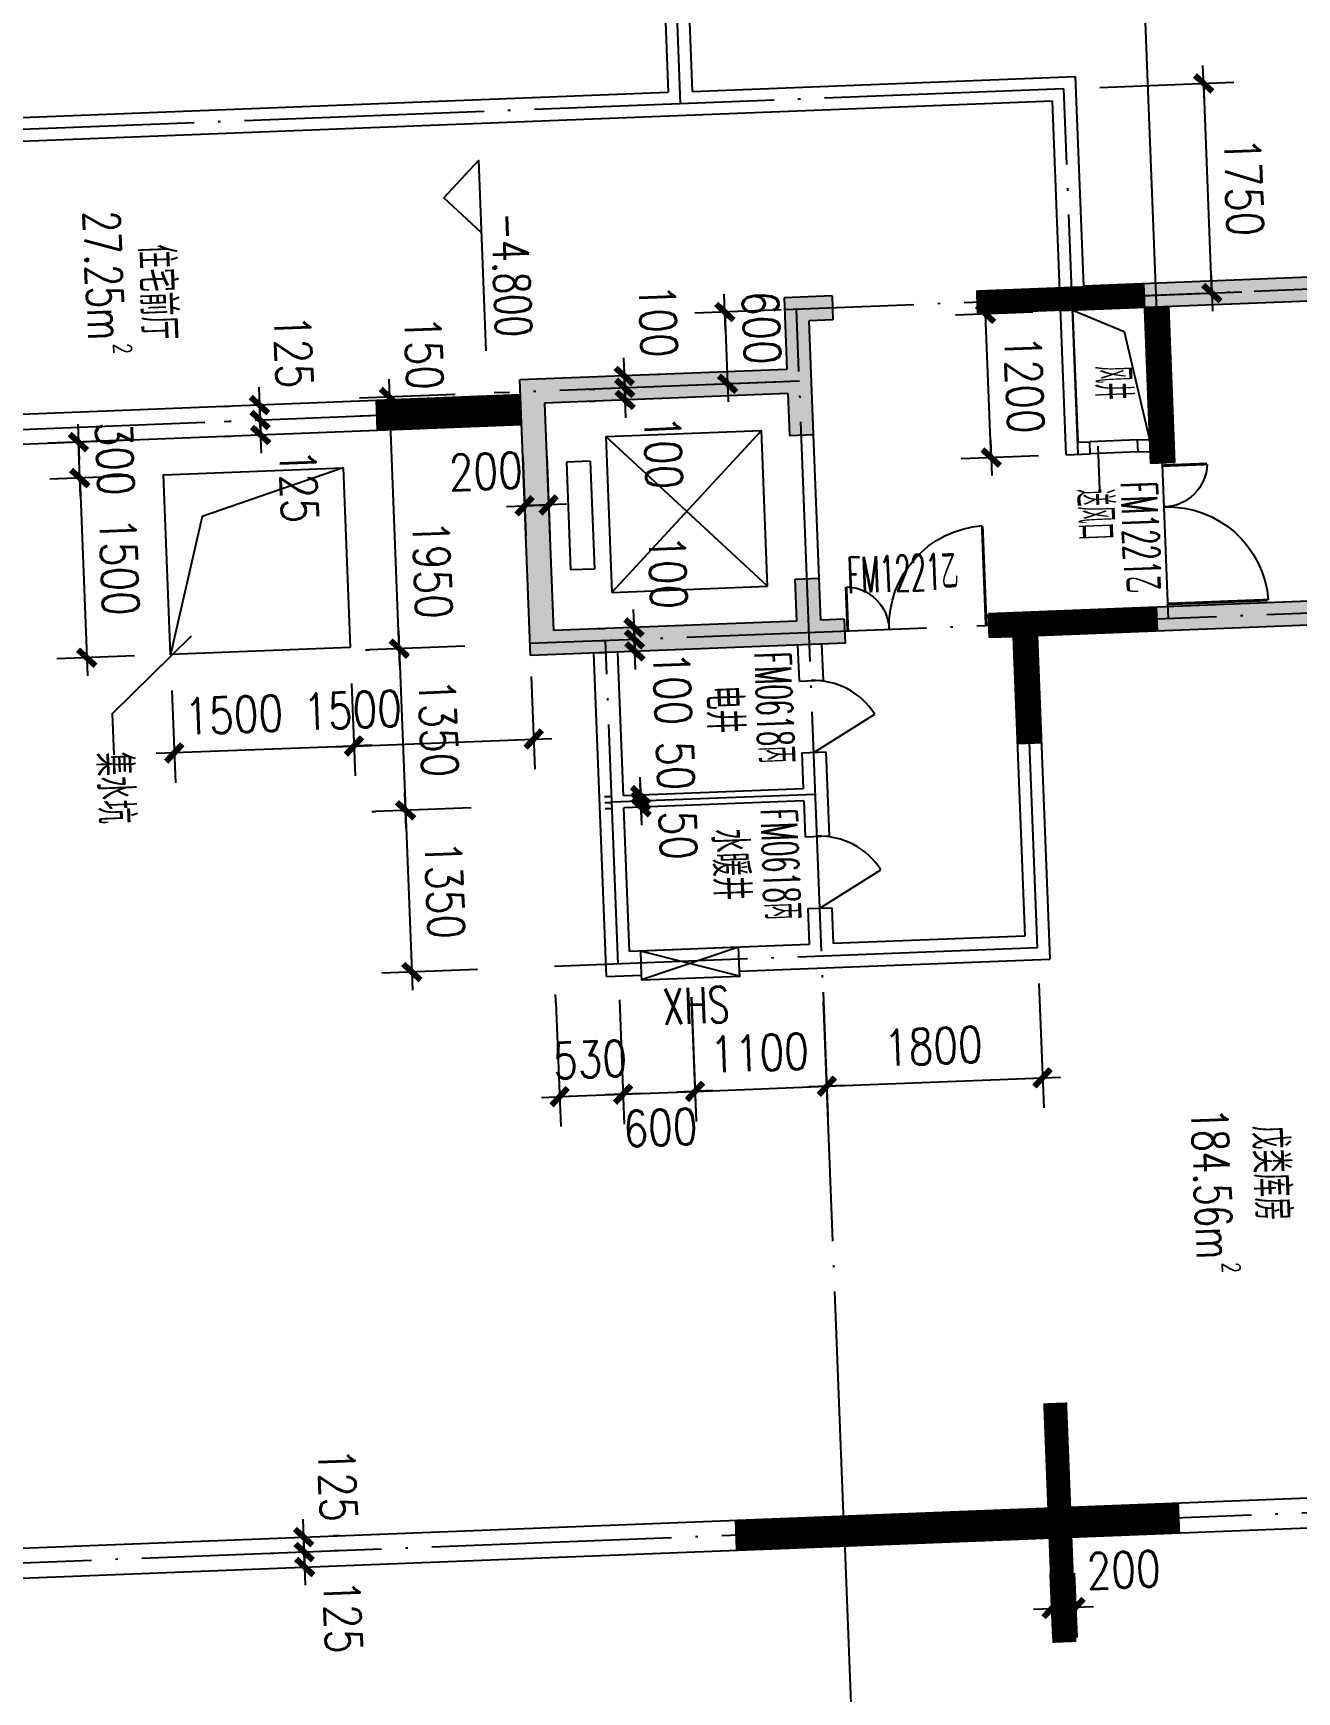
# Model space of a CAD drawing. Extents: x 634182 to 802382, y -1101880 to -864080.
# Drawn here: x 764760 to 775298, y -1045247 to -1031411 of the extents above; entities that cross this region are included whole.
import ezdxf
from ezdxf.enums import TextEntityAlignment as Align

# ---------------------------------------------------------------- set-up
doc = ezdxf.new("R2010")
doc.units = 0
doc.header["$LTSCALE"] = 1000
doc.header["$MEASUREMENT"] = 0
doc.linetypes.add('DOTE', pattern=[2.42, 2, -0.2, 0.02, -0.2])
doc.layers.get('0').update_dxf_attribs({"linetype": 'CONTINUOUS'})
doc.layers.get('DEFPOINTS').update_dxf_attribs({"linetype": 'CONTINUOUS'})
for name, color, linetype in [('210', 4, 'CONTINUOUS'), ('AXIS', 3, 'CONTINUOUS'), ('DOTE', 1, 'DOTE'), ('LVTRY', 23, 'CONTINUOUS'), ('MENCHUANG', 252, 'CONTINUOUS'), ('PUB_DIM', 3, 'CONTINUOUS'), ('PUB_TEXT', 7, 'CONTINUOUS'), ('WALL', 191, 'CONTINUOUS'), ('WINDOW', 2, 'CONTINUOUS')]:
    doc.layers.add(name, color=color, linetype=linetype)
doc.styles.add('_Z', font='romans', dxfattribs={"width": 0.7, "bigfont": 'Z'})
doc.styles.add('DIM_FONT', font='simplex.shx', dxfattribs={"width": 0.8})
doc.styles.add('Z', font='romans', dxfattribs={"width": 0.8, "bigfont": 'z'})
doc.dimstyles.new('DIMN', dxfattribs={"dimtxt": 300, "dimasz": 1, "dimexe": 250, "dimexo": 300, "dimgap": 150, "dimtad": 1, "dimdec": 0, "dimzin": 0, "dimdsep": 46, "dimtxsty": 'DIM_FONT', "dimblk": '_DIMX', "dimblk1": '_DIMX', "dimblk2": '_DIMX', "dimcen": 2.5, "dimclrt": 7, "dimadec": 0, "dimazin": 0, "dimtfac": 1, "dimtdec": 0, "dimtix": 1, "dimtmove": 2, "dimatfit": 3, "dimldrblk": '_DIMX', "dimfxl": 0, "dimtolj": 1, "dimtzin": 0, "dimarcsym": 0})

# ---------------------------------------------------------------- blocks, each defined once
blk = doc.blocks.new('_DIMX')
blk.add_line((-150, 0), (150, 0))
at = {"const_width": 50}
blk.add_lwpolyline([(-70, -70), (70, 70)], dxfattribs=at)
blk = doc.blocks.new('*D104')
at = {"color": 0, "linetype": 'ByBlock'}
for p, q in [((768284, -1034575), (767487, -1034606)), ((767813, -1036544), (767737, -1034597)), ((768360, -1036523), (767563, -1036554))]:
    blk.add_line(p, q, dxfattribs=at)
at = {"layer": 'DEFPOINTS', "color": 0, "linetype": 'ByBlock'}
for p in [(767737, -1034596), (768584, -1034563), (768660, -1036512, 285)]:
    blk.add_point(p, dxfattribs=at)
at = {"color": 0, "linetype": 'ByBlock'}
for p, rotation in [((767737, -1034596), 92.23000000000006), ((767813, -1036545), 272.2300000000001)]:
    blk.add_blockref('_DIMX', p, dxfattribs=dict(at, rotation=rotation))
at = {"color": 7, "linetype": 'ByBlock', "insert": (768088, -1035885), "char_height": 300, "attachment_point": 5, "rotation": 272.23, "style": 'DIM_FONT'}
blk.add_mtext('\\A1;1950', dxfattribs=at)
blk = doc.blocks.new('*D106')
at = {"color": 0, "linetype": 'ByBlock'}
for p, q in [((769119, -1039496), (769160, -1040532)), ((769649, -1039475), (769689, -1040511)), ((769149, -1040282), (769148, -1040282)), ((769150, -1040282), (769679, -1040261)), ((769680, -1040261), (769681, -1040261))]:
    blk.add_line(p, q, dxfattribs=at)
at = {"layer": 'DEFPOINTS', "color": 0, "linetype": 'ByBlock'}
for p in [(769108, -1039196, 285), (769637, -1039176), (769679, -1040261)]:
    blk.add_point(p, dxfattribs=at)
at = {"color": 0, "linetype": 'ByBlock'}
for p, rotation in [((769150, -1040282), 2.229999999999981), ((769679, -1040261), 182.23)]:
    blk.add_blockref('_DIMX', p, dxfattribs=dict(at, rotation=rotation))
at = {"color": 7, "linetype": 'ByBlock', "insert": (769403, -1039972), "char_height": 300, "attachment_point": 5, "rotation": 2.23, "style": 'DIM_FONT'}
blk.add_mtext('\\A1;530', dxfattribs=at)
blk = doc.blocks.new('*D109')
at = {"color": 0, "linetype": 'ByBlock'}
for p, q in [((768278, -1034425), (767481, -1034456)), ((767731, -1034445), (767731, -1034444)), ((767737, -1034596), (767731, -1034446)), ((767737, -1034596), (767731, -1034446)), ((768284, -1034575), (767487, -1034606)), ((767737, -1034597), (767737, -1034598))]:
    blk.add_line(p, q, dxfattribs=at)
at = {"layer": 'DEFPOINTS', "color": 0, "linetype": 'ByBlock'}
for p in [(767731, -1034446), (768578, -1034413, 285), (768584, -1034563, 285)]:
    blk.add_point(p, dxfattribs=at)
at = {"color": 0, "linetype": 'ByBlock'}
for p, rotation in [((767731, -1034446), 272.2300000000001), ((767737, -1034596), 92.23000000000006)]:
    blk.add_blockref('_DIMX', p, dxfattribs=dict(at, rotation=rotation))
at = {"color": 7, "linetype": 'ByBlock', "insert": (768017, -1034078), "char_height": 300, "attachment_point": 5, "rotation": 272.23, "style": 'DIM_FONT'}
blk.add_mtext('\\A1;150', dxfattribs=at)
blk = doc.blocks.new('*D112')
at = {"color": 0, "linetype": 'ByBlock'}
for p, q in [((773096, -1033737), (772452, -1033762)), ((772749, -1034950), (772702, -1033753)), ((773143, -1034936), (772499, -1034961))]:
    blk.add_line(p, q, dxfattribs=at)
at = {"layer": 'DEFPOINTS', "color": 0, "linetype": 'ByBlock'}
for p in [(772702, -1033752), (773396, -1033725, 285), (773443, -1034924, 285)]:
    blk.add_point(p, dxfattribs=at)
at = {"color": 0, "linetype": 'ByBlock'}
for p, rotation in [((772702, -1033752), 92.23000000000006), ((772749, -1034951), 272.2300000000001)]:
    blk.add_blockref('_DIMX', p, dxfattribs=dict(at, rotation=rotation))
at = {"color": 7, "linetype": 'ByBlock', "insert": (773025, -1034340), "char_height": 300, "attachment_point": 5, "rotation": 272.23, "style": 'DIM_FONT'}
blk.add_mtext('\\A1;1200', dxfattribs=at)
blk = doc.blocks.new('*D120')
at = {"color": 0, "linetype": 'ByBlock'}
for p, q in [((773656, -1031864), (774771, -1031820)), ((774589, -1033578), (774521, -1031831)), ((773724, -1033612), (774839, -1033569))]:
    blk.add_line(p, q, dxfattribs=at)
at = {"layer": 'DEFPOINTS', "color": 0, "linetype": 'ByBlock'}
for p in [(773356, -1031875, 285), (774521, -1031830), (773424, -1033624, 285)]:
    blk.add_point(p, dxfattribs=at)
at = {"color": 0, "linetype": 'ByBlock'}
for p, rotation in [((774521, -1031830), 92.23000000000006), ((774589, -1033579), 272.2300000000001)]:
    blk.add_blockref('_DIMX', p, dxfattribs=dict(at, rotation=rotation))
at = {"color": 7, "linetype": 'ByBlock', "insert": (774855, -1032693), "char_height": 300, "attachment_point": 5, "rotation": 272.23, "style": 'DIM_FONT'}
blk.add_mtext('\\A1;1750', dxfattribs=at)
blk = doc.blocks.new('*D121')
at = {"color": 0, "linetype": 'ByBlock'}
for p, q in [((770997, -1033719), (770278, -1033747)), ((770528, -1033738), (770551, -1034335)), ((771020, -1034318), (770301, -1034346))]:
    blk.add_line(p, q, dxfattribs=at)
at = {"layer": 'DEFPOINTS', "color": 0, "linetype": 'ByBlock'}
for p in [(771297, -1033707, 285), (770551, -1034336), (771320, -1034306, 285)]:
    blk.add_point(p, dxfattribs=at)
at = {"color": 0, "linetype": 'ByBlock'}
for p, rotation in [((770528, -1033737), 92.23000000000006), ((770551, -1034336), 272.2300000000001)]:
    blk.add_blockref('_DIMX', p, dxfattribs=dict(at, rotation=rotation))
at = {"color": 7, "linetype": 'ByBlock', "insert": (770833, -1033868), "char_height": 300, "attachment_point": 5, "rotation": 272.23, "style": 'DIM_FONT'}
blk.add_mtext('\\A1;600', dxfattribs=at)
blk = doc.blocks.new('*D132')
at = {"color": 0, "linetype": 'ByBlock'}
for p, q in [((773241, -1044264), (773262, -1044802)), ((773441, -1044256), (773462, -1044794)), ((773252, -1044552), (773251, -1044552)), ((773253, -1044552), (773452, -1044544)), ((773253, -1044552), (773452, -1044544)), ((773453, -1044544), (773454, -1044544))]:
    blk.add_line(p, q, dxfattribs=at)
at = {"layer": 'DEFPOINTS', "color": 0, "linetype": 'ByBlock'}
for p in [(773230, -1043964, 285), (773429, -1043957, 285), (773452, -1044544)]:
    blk.add_point(p, dxfattribs=at)
at = {"color": 0, "linetype": 'ByBlock'}
for p, rotation in [((773253, -1044552), 2.229999999999981), ((773452, -1044544), 182.23)]:
    blk.add_blockref('_DIMX', p, dxfattribs=dict(at, rotation=rotation))
at = {"color": 7, "linetype": 'ByBlock', "insert": (773853, -1044229), "char_height": 300, "attachment_point": 5, "rotation": 2.23, "style": 'DIM_FONT'}
blk.add_mtext('\\A1;200', dxfattribs=at)
blk = doc.blocks.new('*D134')
at = {"color": 0, "linetype": 'ByBlock'}
for p, q in [((769988, -1034258), (769938, -1034260)), ((769689, -1034269), (769689, -1034268)), ((769689, -1034270), (769693, -1034370)), ((769689, -1034270), (769693, -1034370)), ((769693, -1034371), (769693, -1034372)), ((769992, -1034358), (769942, -1034360))]:
    blk.add_line(p, q, dxfattribs=at)
at = {"layer": 'DEFPOINTS', "color": 0, "linetype": 'ByBlock'}
for p in [(769689, -1034270, 285), (769693, -1034370, 285), (769693, -1034370)]:
    blk.add_point(p, dxfattribs=at)
at = {"color": 0, "linetype": 'ByBlock'}
for p, rotation in [((769689, -1034270), 272.2300000000233), ((769693, -1034370), 92.23000000002331)]:
    blk.add_blockref('_DIMX', p, dxfattribs=dict(at, rotation=rotation))
at = {"color": 7, "linetype": 'ByBlock', "insert": (769971, -1033809), "char_height": 300, "attachment_point": 5, "rotation": 272.23, "style": 'DIM_FONT'}
blk.add_mtext('\\A1;100', dxfattribs=at)
blk = doc.blocks.new('*D135')
at = {"color": 0, "linetype": 'ByBlock'}
for p, q in [((769393, -1034381), (769443, -1034380)), ((769693, -1034369), (769692, -1034368)), ((769693, -1034370), (769696, -1034470)), ((769693, -1034370), (769696, -1034470)), ((769397, -1034481), (769447, -1034479)), ((769696, -1034471), (769697, -1034472))]:
    blk.add_line(p, q, dxfattribs=at)
at = {"layer": 'DEFPOINTS', "color": 0, "linetype": 'ByBlock'}
for p in [(769693, -1034370, 285), (769696, -1034470, 285), (769696, -1034470)]:
    blk.add_point(p, dxfattribs=at)
at = {"color": 0, "linetype": 'ByBlock'}
for p, rotation in [((769693, -1034370), 272.2300000000001), ((769696, -1034470), 92.23000000000006)]:
    blk.add_blockref('_DIMX', p, dxfattribs=dict(at, rotation=rotation))
at = {"color": 7, "linetype": 'ByBlock', "insert": (770014, -1034908), "char_height": 300, "attachment_point": 5, "rotation": 272.23, "style": 'DIM_FONT'}
blk.add_mtext('\\A1;100', dxfattribs=at)
blk = doc.blocks.new('*D136')
at = {"color": 0, "linetype": 'ByBlock'}
for p, q in [((769471, -1036380), (769521, -1036378)), ((769770, -1036367), (769770, -1036366)), ((769770, -1036368), (769774, -1036468)), ((769770, -1036368), (769774, -1036468)), ((769774, -1036469), (769774, -1036470)), ((769474, -1036480), (769524, -1036478))]:
    blk.add_line(p, q, dxfattribs=at)
at = {"layer": 'DEFPOINTS', "color": 0, "linetype": 'ByBlock'}
for p in [(769770, -1036368, 285), (769774, -1036468, 285), (769774, -1036468)]:
    blk.add_point(p, dxfattribs=at)
at = {"color": 0, "linetype": 'ByBlock'}
for p, rotation in [((769770, -1036368), 272.229999999967), ((769774, -1036468), 92.22999999996705)]:
    blk.add_blockref('_DIMX', p, dxfattribs=dict(at, rotation=rotation))
at = {"color": 7, "linetype": 'ByBlock', "insert": (770053, -1035907), "char_height": 300, "attachment_point": 5, "rotation": 272.23, "style": 'DIM_FONT'}
blk.add_mtext('\\A1;100', dxfattribs=at)
blk = doc.blocks.new('*D137')
at = {"color": 0, "linetype": 'ByBlock'}
for p, q in [((769774, -1036467), (769774, -1036466)), ((769774, -1036468), (769778, -1036568)), ((769774, -1036468), (769778, -1036568)), ((769474, -1036480), (769524, -1036478)), ((769478, -1036580), (769528, -1036578)), ((769778, -1036569), (769778, -1036570))]:
    blk.add_line(p, q, dxfattribs=at)
at = {"layer": 'DEFPOINTS', "color": 0, "linetype": 'ByBlock'}
for p in [(769774, -1036468, 285), (769778, -1036568, 285), (769778, -1036568)]:
    blk.add_point(p, dxfattribs=at)
at = {"color": 0, "linetype": 'ByBlock'}
for p, rotation in [((769774, -1036468), 272.2300000000001), ((769778, -1036568), 92.23000000000006)]:
    blk.add_blockref('_DIMX', p, dxfattribs=dict(at, rotation=rotation))
at = {"color": 7, "linetype": 'ByBlock', "insert": (770090, -1036876), "char_height": 300, "attachment_point": 5, "rotation": 272.23, "style": 'DIM_FONT'}
blk.add_mtext('\\A1;100', dxfattribs=at)
blk = doc.blocks.new('*D138')
at = {"color": 0, "linetype": 'ByBlock'}
for p, q in [((769525, -1037779), (769575, -1037777)), ((769527, -1037829), (769577, -1037827)), ((769825, -1037766), (769825, -1037765)), ((769825, -1037767), (769827, -1037817)), ((769825, -1037767), (769827, -1037817)), ((769827, -1037818), (769827, -1037819))]:
    blk.add_line(p, q, dxfattribs=at)
at = {"layer": 'DEFPOINTS', "color": 0, "linetype": 'ByBlock'}
for p in [(769825, -1037767, 285), (769827, -1037817, 285), (769827, -1037817)]:
    blk.add_point(p, dxfattribs=at)
at = {"color": 0, "linetype": 'ByBlock'}
for p, rotation in [((769825, -1037767), 272.2300000000337), ((769827, -1037817), 92.23000000003368)]:
    blk.add_blockref('_DIMX', p, dxfattribs=dict(at, rotation=rotation))
at = {"color": 7, "linetype": 'ByBlock', "insert": (770116, -1037522), "char_height": 300, "attachment_point": 5, "rotation": 272.23, "style": 'DIM_FONT'}
blk.add_mtext('\\A1;50', dxfattribs=at)
blk = doc.blocks.new('*D139')
at = {"color": 0, "linetype": 'ByBlock'}
for p, q in [((769527, -1037829), (769577, -1037827)), ((769827, -1037816), (769827, -1037815)), ((769827, -1037817), (769829, -1037867)), ((769827, -1037817), (769829, -1037867)), ((769529, -1037879), (769579, -1037877)), ((769829, -1037868), (769829, -1037869))]:
    blk.add_line(p, q, dxfattribs=at)
at = {"layer": 'DEFPOINTS', "color": 0, "linetype": 'ByBlock'}
for p in [(769827, -1037817, 285), (769829, -1037867, 285), (769829, -1037867)]:
    blk.add_point(p, dxfattribs=at)
at = {"color": 0, "linetype": 'ByBlock'}
for p, rotation in [((769827, -1037817), 272.2300000000001), ((769829, -1037867), 92.23000000000006)]:
    blk.add_blockref('_DIMX', p, dxfattribs=dict(at, rotation=rotation))
at = {"color": 7, "linetype": 'ByBlock', "insert": (770138, -1038102), "char_height": 300, "attachment_point": 5, "rotation": 272.23, "style": 'DIM_FONT'}
blk.add_mtext('\\A1;50', dxfattribs=at)
blk = doc.blocks.new('*D146')
at = {"color": 0, "linetype": 'ByBlock'}
for p, q in [((768842, -1034944), (768868, -1035603)), ((769042, -1034936), (769067, -1035595)), ((768857, -1035353), (768856, -1035353)), ((768858, -1035353), (769058, -1035346)), ((768858, -1035353), (769058, -1035346)), ((769059, -1035346), (769060, -1035346))]:
    blk.add_line(p, q, dxfattribs=at)
at = {"layer": 'DEFPOINTS', "color": 0, "linetype": 'ByBlock'}
for p in [(768830, -1034644, 285), (769030, -1034636, 285), (769058, -1035346)]:
    blk.add_point(p, dxfattribs=at)
at = {"color": 0, "linetype": 'ByBlock'}
for p, rotation in [((768858, -1035353), 2.229999999999981), ((769058, -1035346), 182.23)]:
    blk.add_blockref('_DIMX', p, dxfattribs=dict(at, rotation=rotation))
at = {"color": 7, "linetype": 'ByBlock', "insert": (768534, -1035066), "char_height": 300, "attachment_point": 5, "rotation": 2.23, "style": 'DIM_FONT'}
blk.add_mtext('\\A1;200', dxfattribs=at)
blk = doc.blocks.new('*D154')
at = {"color": 0, "linetype": 'ByBlock'}
for p, q in [((765534, -1034807), (764887, -1034832)), ((765137, -1034821), (765137, -1034820)), ((765149, -1035122), (765137, -1034822)), ((765546, -1035106), (764899, -1035132)), ((765149, -1035123), (765149, -1035124))]:
    blk.add_line(p, q, dxfattribs=at)
at = {"layer": 'DEFPOINTS', "color": 0, "linetype": 'ByBlock'}
for p in [(765834, -1034795, 285), (765137, -1034822), (765846, -1035095, 285)]:
    blk.add_point(p, dxfattribs=at)
at = {"color": 0, "linetype": 'ByBlock'}
for p, rotation in [((765137, -1034822), 272.2300000000001), ((765149, -1035122), 92.23000000000006)]:
    blk.add_blockref('_DIMX', p, dxfattribs=dict(at, rotation=rotation))
at = {"color": 7, "linetype": 'ByBlock', "insert": (765442, -1034960), "char_height": 300, "attachment_point": 5, "rotation": 272.23, "style": 'DIM_FONT'}
blk.add_mtext('\\A1;300', dxfattribs=at)
blk = doc.blocks.new('*D156')
at = {"color": 0, "linetype": 'ByBlock'}
for p, q in [((767414, -1036835), (767445, -1037607)), ((768913, -1036777), (768943, -1037549)), ((767436, -1037357), (768933, -1037299))]:
    blk.add_line(p, q, dxfattribs=at)
at = {"layer": 'DEFPOINTS', "color": 0, "linetype": 'ByBlock'}
for p in [(767403, -1036535, 285), (768902, -1036477, 285), (768934, -1037299)]:
    blk.add_point(p, dxfattribs=at)
at = {"color": 0, "linetype": 'ByBlock'}
for p, rotation in [((767435, -1037357), 182.23), ((768934, -1037299), 2.230000000000001)]:
    blk.add_blockref('_DIMX', p, dxfattribs=dict(at, rotation=rotation))
at = {"color": 7, "linetype": 'ByBlock', "insert": (767423, -1037057), "char_height": 300, "attachment_point": 5, "rotation": 2.23, "style": 'DIM_FONT'}
blk.add_mtext('\\A1;1500', dxfattribs=at)
blk = doc.blocks.new('*D157')
at = {"color": 0, "linetype": 'ByBlock'}
for p, q in [((767414, -1036835), (767445, -1037607)), ((765916, -1036893), (765946, -1037665)), ((767434, -1037357), (765937, -1037415))]:
    blk.add_line(p, q, dxfattribs=at)
at = {"layer": 'DEFPOINTS', "color": 0, "linetype": 'ByBlock'}
for p in [(765904, -1036594, 285), (767403, -1036535, 285), (765936, -1037415)]:
    blk.add_point(p, dxfattribs=at)
at = {"color": 0, "linetype": 'ByBlock'}
for p, rotation in [((767435, -1037357), 2.229999999999981), ((765936, -1037415), 182.23)]:
    blk.add_blockref('_DIMX', p, dxfattribs=dict(at, rotation=rotation))
at = {"color": 7, "linetype": 'ByBlock', "insert": (766433, -1037096), "char_height": 300, "attachment_point": 5, "rotation": 2.23, "style": 'DIM_FONT'}
blk.add_mtext('\\A1;1500', dxfattribs=at)
blk = doc.blocks.new('*D162')
at = {"color": 0, "linetype": 'ByBlock'}
for p, q in [((769649, -1039475), (769689, -1040511)), ((770248, -1039452), (770289, -1040488)), ((769680, -1040261), (770278, -1040238))]:
    blk.add_line(p, q, dxfattribs=at)
at = {"layer": 'DEFPOINTS', "color": 0, "linetype": 'ByBlock'}
for p in [(769637, -1039176), (770237, -1039152), (770279, -1040238)]:
    blk.add_point(p, dxfattribs=at)
at = {"color": 0, "linetype": 'ByBlock'}
for p, rotation in [((769679, -1040261), 182.23), ((770279, -1040238), 2.230000000000001)]:
    blk.add_blockref('_DIMX', p, dxfattribs=dict(at, rotation=rotation))
at = {"color": 7, "linetype": 'ByBlock', "insert": (769991, -1040540), "char_height": 300, "attachment_point": 5, "rotation": 2.23, "style": 'DIM_FONT'}
blk.add_mtext('\\A1;600', dxfattribs=at)
blk = doc.blocks.new('*D173')
at = {"color": 0, "linetype": 'ByBlock'}
for p, q in [((767315, -1043945), (767265, -1043947)), ((767015, -1043955), (767015, -1043954)), ((767015, -1043956), (767020, -1044081)), ((767015, -1043956), (767020, -1044081)), ((767020, -1044082), (767020, -1044083)), ((767320, -1044069), (767270, -1044071))]:
    blk.add_line(p, q, dxfattribs=at)
at = {"layer": 'DEFPOINTS', "color": 0, "linetype": 'ByBlock'}
for p in [(767015, -1043956), (767020, -1044081), (767020, -1044081)]:
    blk.add_point(p, dxfattribs=at)
at = {"color": 0, "linetype": 'ByBlock'}
for p, rotation in [((767015, -1043956), 272.2300000000645), ((767020, -1044081), 92.23000000006455)]:
    blk.add_blockref('_DIMX', p, dxfattribs=dict(at, rotation=rotation))
at = {"color": 7, "linetype": 'ByBlock', "insert": (767298, -1043520), "char_height": 300, "attachment_point": 5, "rotation": 272.23, "style": 'DIM_FONT'}
blk.add_mtext('\\A1;125', dxfattribs=at)
blk = doc.blocks.new('*D174')
at = {"color": 0, "linetype": 'ByBlock'}
for p, q in [((767020, -1044080), (767020, -1044079)), ((767020, -1044081), (767025, -1044206)), ((767020, -1044081), (767025, -1044206)), ((766720, -1044093), (766770, -1044091)), ((766725, -1044218), (766775, -1044216)), ((767025, -1044207), (767025, -1044208))]:
    blk.add_line(p, q, dxfattribs=at)
at = {"layer": 'DEFPOINTS', "color": 0, "linetype": 'ByBlock'}
for p in [(767020, -1044081), (767025, -1044206), (767025, -1044206)]:
    blk.add_point(p, dxfattribs=at)
at = {"color": 0, "linetype": 'ByBlock'}
for p, rotation in [((767020, -1044081), 272.2300000000001), ((767025, -1044206), 92.23000000000006)]:
    blk.add_blockref('_DIMX', p, dxfattribs=dict(at, rotation=rotation))
at = {"color": 7, "linetype": 'ByBlock', "insert": (767341, -1044619), "char_height": 300, "attachment_point": 5, "rotation": 272.23, "style": 'DIM_FONT'}
blk.add_mtext('\\A1;125', dxfattribs=at)
blk = doc.blocks.new('A$C5BD464F7')
at = {"layer": 'AXIS'}
for p, q in [((0, 1500, 285), (359, 309, 285)), ((359, 309, 285), (1500, 0, 285))]:
    blk.add_line(p, q, dxfattribs=at)
at = {"layer": 'AXIS', "elevation": 285}
blk.add_lwpolyline([(1500, 1500), (1500, 0), (0, 0), (0, 1500)], close=True, dxfattribs=at)
blk = doc.blocks.new('*D175')
at = {"color": 0, "linetype": 'ByBlock'}
for p, q in [((766347, -1034525), (766397, -1034523)), ((766647, -1034512), (766647, -1034511)), ((766647, -1034513), (766652, -1034638)), ((766647, -1034513), (766652, -1034638)), ((766352, -1034650), (766402, -1034648)), ((766652, -1034639), (766652, -1034640))]:
    blk.add_line(p, q, dxfattribs=at)
at = {"layer": 'DEFPOINTS', "color": 0, "linetype": 'ByBlock'}
for p in [(766647, -1034513), (766652, -1034638), (766652, -1034638)]:
    blk.add_point(p, dxfattribs=at)
at = {"color": 0, "linetype": 'ByBlock'}
for p, rotation in [((766647, -1034513), 272.2299999999129), ((766652, -1034638), 92.22999999991289)]:
    blk.add_blockref('_DIMX', p, dxfattribs=dict(at, rotation=rotation))
at = {"color": 7, "linetype": 'ByBlock', "insert": (766930, -1034065), "char_height": 300, "attachment_point": 5, "rotation": 272.23, "style": 'DIM_FONT'}
blk.add_mtext('\\A1;125', dxfattribs=at)
blk = doc.blocks.new('*D176')
at = {"color": 0, "linetype": 'ByBlock'}
for p, q in [((766352, -1034650), (766402, -1034648)), ((766652, -1034637), (766652, -1034636)), ((766652, -1034638), (766657, -1034763)), ((766652, -1034638), (766657, -1034763)), ((766357, -1034775), (766407, -1034773)), ((766657, -1034764), (766657, -1034765))]:
    blk.add_line(p, q, dxfattribs=at)
at = {"layer": 'DEFPOINTS', "color": 0, "linetype": 'ByBlock'}
for p in [(766652, -1034638), (766657, -1034763), (766657, -1034763)]:
    blk.add_point(p, dxfattribs=at)
at = {"color": 0, "linetype": 'ByBlock'}
for p, rotation in [((766652, -1034638), 272.2300000000001), ((766657, -1034763), 92.23000000000006)]:
    blk.add_blockref('_DIMX', p, dxfattribs=dict(at, rotation=rotation))
at = {"color": 7, "linetype": 'ByBlock', "insert": (766974, -1035189), "char_height": 300, "attachment_point": 5, "rotation": 272.23, "style": 'DIM_FONT'}
blk.add_mtext('\\A1;125', dxfattribs=at)
blk = doc.blocks.new('M_A17ORW')
at = {"const_width": 0.02}
for points in [[(-0.481, -0.001), (-0.481, -0.308)], [(0.481, 0.001), (0.481, -0.691)]]:
    blk.add_lwpolyline(points, dxfattribs=at)
for centre, radius, start, end in [((-0.501, -0.003), 0.307, 274.2492, 0.2101), ((0.505, 0.002), 0.699, 180.2762, 268.0603)]:
    blk.add_arc(centre, radius, start, end)
blk = doc.blocks.new('M_A1SFU')
blk.add_line((-0.5, 0), (0, -0.866))
blk.add_arc((-0.5, 0), 1, 300, 0)

msp = doc.modelspace()

# ---------------------------------------------------------------- hatches: boundary and pattern name
at = {"layer": '210'}
for points in [[(775268.787, -1033452.126), (774019.734, -1033500.765), (774027.516, -1033700.614), (775506.395, -1033643.025), (779123.653, -1033502.168), (779148.946, -1034151.675), (779348.794, -1034143.893), (779290.428, -1032645.029), (779090.579, -1032652.811), (779115.871, -1033302.319), (776517.84, -1033403.488)], [(771334.696, -1036507.52), (771534.544, -1036499.738), (771526.762, -1036299.889), (771326.914, -1036307.671), (771313.295, -1035957.936), (771113.446, -1035965.719), (771127.065, -1036315.454), (769098.603, -1036394.443), (769024.672, -1034495.882), (771053.134, -1034416.892), (771066.753, -1034766.627), (771266.602, -1034758.845), (771229.636, -1033809.565), (771429.485, -1033801.782), (771421.703, -1033601.934), (771022.005, -1033617.498), (771045.352, -1034217.044), (768817.041, -1034303.815), (768822.878, -1034453.702), (768906.536, -1036602.074)], [(776330.909, -1036312.965), (779228.713, -1036200.123), (779254.005, -1036849.631), (779453.854, -1036841.848), (779395.487, -1035342.984), (779195.639, -1035350.767), (779220.931, -1036000.274), (774124.793, -1036198.72), (774132.575, -1036398.569)]]:
    msp.add_hatch(color=256, dxfattribs=at).paths.add_polyline_path(points)
h = msp.add_hatch(dxfattribs=at)
h.set_pattern_fill('_U', color=256, angle=-87.77, style=0, pattern_type=0)
h.set_pattern_definition([(272.23, (854560.2083, -1050880.0152), (0.99924268, 0.038911017), [])])
h.paths.add_polyline_path([(768831.633, -1034678.531), (768821.905, -1034428.721), (767622.814, -1034475.414), (767632.541, -1034725.225)])

# ---------------------------------------------------------------- linework, layer by layer
for points, const_width in [([(774023.625, -1033600.69), (772624.685, -1033655.165)], 200), ([(774127.44, -1033696.723), (774178.024, -1034995.738)], 200), ([(774128.684, -1036298.645), (772729.745, -1036353.12)], 200), ([(773029.517, -1036341.447), (773068.428, -1037340.69)], 200), ([(773360.261, -1044835.01), (773282.439, -1042836.524)], 200), ([(770623.395, -1043940.827), (774320.593, -1043796.856)], 250)]:
    msp.add_lwpolyline(points, dxfattribs=dict(at, const_width=const_width))
at = {"layer": 'AXIS'}
for p, q in [((774057.235, -1031893.856), (774023.305, -1031022.509)), ((773970.394, -1034803.672), (773570.696, -1034819.236)), ((773974.285, -1034903.596), (773574.588, -1034919.161)), ((773638.271, -1034855.483, -284.642), (773652.248, -1035214.41, -284.642)), ((770642.57, -1039036.318), (769823.191, -1039068.226)), ((770651.909, -1039276.137), (769823.191, -1039068.226)), ((770642.57, -1039036.318), (769832.53, -1039308.044))]:
    msp.add_line(p, q, dxfattribs=at)
at = {"layer": 'AXIS', "elevation": -284.642}
msp.add_lwpolyline([(766076.701, -1036441.549), (765419.028, -1037088.337), (765432.311, -1037429.468)], dxfattribs=at)
at = {"layer": 'AXIS'}
msp.add_lwpolyline([(769830.973, -1039268.074), (769832.53, -1039308.044), (770651.909, -1039276.137), (770650.352, -1039236.167)], dxfattribs=at)
at = {"layer": 'DOTE'}
for p, q in [((770158.408, -1031999.877), (769987.2, -1027603.209)), ((773355.985, -1031875.361), (759601.688, -1032410.961)), ((773474.663, -1034923.052), (773355.985, -1031875.361)), ((774228.609, -1036294.754), (774057.235, -1031893.856)), ((793867.898, -1032827.943), (771025.897, -1033717.423)), ((771522.713, -1043905.807), (771125.821, -1033713.531)), ((771149.167, -1034313.077), (768604.713, -1034412.159)), ((768610.549, -1034562.046), (756666.212, -1035038.847)), ((793972.958, -1035525.899), (768902.645, -1036502.149)), ((773134.577, -1039039.402), (773025.626, -1036241.523)), ((769637.228, -1039175.591), (769532.168, -1036477.635)), ((771283.41, -1037760.464), (769584.698, -1037826.613)), ((773134.577, -1039039.402), (769107.629, -1039196.214)), ((769120.589, -1039529.018), (769116.698, -1039429.093)), ((794264.791, -1043020.219), (760066.674, -1044351.911)), ((771522.713, -1043905.807), (771919.606, -1054098.082)), ((773321.35, -1043835.767), (773326.214, -1043960.672))]:
    msp.add_line(p, q, dxfattribs=at)
at = {"layer": 'LVTRY'}
msp.add_line((771313.295, -1035957.936), (771266.602, -1034758.845), dxfattribs=at)
msp.add_lwpolyline([(773435.593, -1033723.664), (773858.584, -1033898.417), (774070.318, -1034799.781)], dxfattribs=at)
at = {"layer": 'PUB_DIM', "elevation": -284.642}
msp.add_lwpolyline([(768496.512, -1033072.417), (768185.066, -1032784.318), (768473.165, -1032472.872), (768535.034, -1034061.667)], dxfattribs=at)
at = {"layer": 'WALL'}
for p, q in [((769891.167, -1027707.024), (770054.593, -1031903.844)), ((770091.015, -1027699.242), (770254.441, -1031896.061)), ((763359.667, -1032164.547), (770054.593, -1031903.844)), ((770254.441, -1031896.061), (773452.018, -1031771.546)), ((773520.112, -1033520.221), (773452.018, -1031771.546)), ((773259.952, -1031979.177), (763367.449, -1032364.396)), ((773374.739, -1034926.943), (773259.952, -1031979.177)), ((779015.947, -1033306.21), (773520.112, -1033520.221)), ((779123.653, -1033502.168), (773328.046, -1033727.851)), ((774019.734, -1033500.765), (774078.1, -1034999.629)), ((771421.703, -1033601.934), (771022.005, -1033617.498)), ((771022.005, -1033617.498), (771045.352, -1034217.044)), ((771421.703, -1033601.934), (771429.485, -1033801.782)), ((774227.364, -1033692.832), (774277.949, -1034991.847)), ((771429.485, -1033801.782), (771229.636, -1033809.565)), ((771266.602, -1034758.845), (771229.636, -1033809.565)), ((773427.97, -1033723.96), (773470.772, -1034823.127)), ((771045.352, -1034217.044), (768817.041, -1034303.815)), ((768906.536, -1036602.074), (768817.041, -1034303.815)), ((768821.905, -1034428.721), (763455.972, -1034637.673)), ((767632.541, -1034725.225), (767622.814, -1034475.414)), ((771053.134, -1034416.892), (769024.672, -1034495.882)), ((769024.672, -1034495.882), (769098.603, -1036394.443)), ((771053.134, -1034416.892), (771066.753, -1034766.627)), ((768831.633, -1034678.531), (763465.699, -1034887.484)), ((771066.753, -1034766.627), (771266.602, -1034758.845)), ((773970.394, -1034803.672), (774070.318, -1034799.781)), ((773974.285, -1034903.596), (773970.394, -1034803.672)), ((773374.739, -1034926.943), (773574.588, -1034919.161)), ((773470.772, -1034823.127), (773570.696, -1034819.236)), ((773574.588, -1034919.161), (773570.696, -1034819.236)), ((773974.285, -1034903.596), (774074.209, -1034899.705)), ((774277.949, -1034991.847), (774078.1, -1034999.629)), ((771113.446, -1035965.719), (771313.295, -1035957.936)), ((771127.065, -1036315.454), (771113.446, -1035965.719)), ((771326.914, -1036307.671), (771313.295, -1035957.936)), ((779121.007, -1036004.165), (772725.853, -1036253.196)), ((771127.065, -1036315.454), (769098.603, -1036394.443)), ((771526.762, -1036299.889), (771326.914, -1036307.671)), ((771534.544, -1036499.738), (771526.762, -1036299.889)), ((772733.636, -1036453.044), (772725.853, -1036253.196)), ((779228.713, -1036200.123), (773133.333, -1036437.48)), ((774124.793, -1036198.72), (774132.575, -1036398.569)), ((772933.484, -1036445.262), (772733.636, -1036453.044)), ((772933.484, -1036445.262), (773030.762, -1038943.369)), ((773133.333, -1036437.48), (773238.393, -1039135.435)), ((771534.544, -1036499.738), (768906.536, -1036602.074)), ((769541.195, -1039279.406), (769436.135, -1036581.451)), ((769682.677, -1037772.76), (769635.983, -1036573.669)), ((771134.847, -1036515.302), (771146.521, -1036815.075)), ((771334.696, -1036507.52), (771346.369, -1036807.293)), ((771146.521, -1036815.075), (771346.369, -1036807.293)), ((771169.867, -1037414.62), (771369.716, -1037406.838)), ((771169.867, -1037414.62), (771181.541, -1037714.393)), ((771369.716, -1037406.838), (771396.954, -1038106.308)), ((771181.541, -1037714.393), (769682.677, -1037772.76)), ((771185.432, -1037814.318), (769686.568, -1037872.684)), ((771185.432, -1037814.318), (771197.105, -1038114.09)), ((769733.261, -1039071.775), (769686.568, -1037872.684)), ((771197.105, -1038114.09), (771396.954, -1038106.308)), ((771220.452, -1038713.636), (771420.3, -1038705.854)), ((771220.452, -1038713.636), (771232.125, -1039013.409)), ((771420.3, -1038705.854), (771431.973, -1039005.627)), ((773030.762, -1038943.369), (771431.973, -1039005.627)), ((771232.125, -1039013.409), (769733.261, -1039071.775)), ((770650.354, -1039236.215), (773238.393, -1039135.435)), ((769541.195, -1039279.406), (769830.975, -1039268.122)), ((763823.681, -1044080.516), (779511.791, -1043469.613)), ((763833.408, -1044330.327), (779521.519, -1043719.424)), ((772425.923, -1043970.711), (772418.141, -1043770.863)), ((770628.259, -1044065.732), (770618.531, -1043815.921))]:
    msp.add_line(p, q, dxfattribs=at)
for points in [[(769823.191, -1039068.226), (769830.973, -1039268.074)], [(770650.352, -1039236.167), (770642.57, -1039036.318)]]:
    msp.add_lwpolyline(points, dxfattribs=at)
at = {"layer": 'WINDOW'}
for p, q in [((769534.38, -1034776.261), (770833.51, -1034725.672)), ((770884.095, -1036024.688), (769534.38, -1034776.261)), ((769534.38, -1034776.261), (769584.964, -1036075.276)), ((769584.964, -1036075.276), (770833.51, -1034725.672)), ((770884.095, -1036024.688), (770833.51, -1034725.672)), ((769405.906, -1034981.415), (769206.058, -1034989.197)), ((769206.058, -1034989.197), (769241.078, -1035888.516)), ((769405.906, -1034981.415), (769440.926, -1035880.734)), ((769440.926, -1035880.734), (769241.078, -1035888.516)), ((769584.964, -1036075.276), (770884.095, -1036024.688))]:
    msp.add_line(p, q, dxfattribs=at)

# ---------------------------------------------------------------- block references
at = {"layer": 'AXIS', "rotation": 272.2300000000001}
msp.add_blockref('A$C5BD464F7', (765845.567, -1035094.768, -284.642), dxfattribs=at)
at = {"layer": 'WINDOW'}
for name, p, xscale, yscale, zscale, rotation in [('M_A17ORW', (774201.371, -1035595.284), 1200, -1200, 1200, 272.2300000000001), ('M_A17ORW', (772130.199, -1036376.467), 1200, -1200, 1200, 2.230000000000002), ('M_A1SFU', (771258.118, -1037110.957), -600, -600, 600, 272.2300000000001), ('M_A1SFU', (771308.703, -1038409.972), -600, -600, 600, 272.2300000000001)]:
    msp.add_blockref(name, p, dxfattribs=dict(at, xscale=xscale, yscale=yscale, zscale=zscale, rotation=rotation))

# ---------------------------------------------------------------- texts
at = {"color": 2, "style": '_Z', "width": 0.7}
for s, p in [('电井', (770366.306, -1036858.877)), ('集水坑', (765281.949, -1037412.742)), ('水暖井', (770412.749, -1038051.54))]:
    msp.add_text(s, height=300, rotation=272.23, dxfattribs=at).set_placement(p)
at = {"layer": 'MENCHUANG', "style": 'Z', "width": 0.7}
msp.add_text('XHS', height=300, rotation=2.23, dxfattribs=at).set_placement((770013.787, -1039682.664, 569.283))
at = {"layer": 'PUB_DIM', "style": 'DIM_FONT', "width": 0.7}
msp.add_text('-4.800', height=300, rotation=272.23, dxfattribs=at).set_placement((768749.274, -1033423.978, -284.642), align=Align.MIDDLE)
at = {"layer": 'PUB_DIM', "style": 'Z', "width": 0.5}
for s, rotation, p in [('风井', 272.23, (773608.677, -1034189.419, -284.642)), ('送风口', 272.23, (773458.814, -1035217.183, -284.642)), ('FM1221乙', 272.23, (773829.048, -1035158.547, -284.642)), ('FM1221乙', 2.23, (771553.908, -1036082.928, -284.642)), ('FM0618丙', 272.23, (770775.133, -1036579.694, -284.642)), ('FM0618丙', 272.23, (770825.977, -1037885.394, -284.642))]:
    msp.add_text(s, height=300, rotation=rotation, dxfattribs=at).set_placement(p)
at = {"layer": 'PUB_TEXT', "style": 'Z', "width": 0.7}
for s, height, p in [('27.25m', 300, (765370.754, -1033971.81)), ('住宅前厅', 300, (765813.187, -1033969.123)), ('2', 150, (765507.147, -1034087.229)), ('184.56m', 300, (774615.703, -1041637.811)), ('2', 150, (774752.096, -1041753.23))]:
    msp.add_text(s, height=height, rotation=272.23, dxfattribs=at).set_placement(p, align=Align.MIDDLE_RIGHT)
msp.add_text('戊类库房', height=300, rotation=272.23, dxfattribs=at).set_placement((774919.358, -1040525.853))

# ---------------------------------------------------------------- dimensions: what is measured, and where the dimension line sits
at = {"layer": 'AXIS'}
for base, p1, p2, picture, middle in [((774520.701, -1031830.007, -284.642), (773424.079, -1033624.036), (773355.985, -1031875.361), '*D120', (774854.521, -1032692.671, -284.642)), ((772701.999, -1033752.23, -284.642), (773442.584, -1034924.301), (773395.891, -1033725.21), '*D112', (773025.118, -1034340.102, -284.642)), ((765136.89, -1034822.407, -284.642), (765845.567, -1035094.768), (765833.904, -1034795.265), '*D154', (765442.495, -1034960.485, -284.642))]:
    dim = msp.add_linear_dim(base=base, p1=p1, p2=p2, angle=272.23, dimstyle='DIMN', dxfattribs=at)
    dim.commit()
    dim.dimension.update_dxf_attribs({"geometry": picture, "text_midpoint": middle})
for base, p1, p2, angle, picture, middle in [((770550.872, -1034336.375, -284.642), (771296.915, -1033706.869), (771320.262, -1034306.415), 272.23, '*D121', (770832.876, -1033868.405, -284.642)), ((769057.761, -1035345.63, -284.642), (768830.278, -1034643.759), (769030.127, -1034635.977), 2.23, '*D146', (768534.133, -1035065.793, -284.642)), ((765935.937, -1037415.476, -284.642), (767402.798, -1036535.266), (765903.934, -1036593.632), 2.23, '*D157', (766433.359, -1037095.879, -284.642)), ((768933.665, -1037298.743, -284.642), (767402.798, -1036535.266), (768901.662, -1036476.899), 2.23, '*D156', (767423.128, -1037057.337, -284.642)), ((773452.333, -1044544.451, -284.642), (773229.686, -1043964.431), (773429.444, -1043956.652), 2.23, '*D132', (773853.436, -1044228.605, -284.642))]:
    dim = msp.add_linear_dim(base=base, p1=p1, p2=p2, angle=angle, dimstyle='DIMN', dxfattribs=at)
    dim.commit()
    dim.dimension.update_dxf_attribs({"geometry": picture, "text_midpoint": middle, "dimtype": 128})
msp.add_linear_dim(base=(765206.92, -1036620.774, -284.642), p1=(765845.567, -1035094.768), p2=(765903.934, -1036593.632), angle=272.23, dimstyle='DIMN', dxfattribs=at).render()
at = {"layer": 'PUB_DIM'}
for base, p1, p2, angle, picture, middle, dimtype in [((769692.554, -1034369.798, -284.642), (769688.663, -1034269.874), (769692.554, -1034369.798), 272.23, '*D134', (769970.926, -1033808.542, -284.642), 129), ((766652.106, -1034638.309), (766647.242, -1034513.403), (766652.106, -1034638.309), 272.23, '*D175', (766929.991, -1034064.561), 129), ((767731.278, -1034446.171, -284.642), (768583.863, -1034563.085), (768578.026, -1034413.199), 272.23, '*D109', (768017.172, -1034078.075, -284.642), 128), ((769696.446, -1034469.723, -284.642), (769692.554, -1034369.798), (769696.446, -1034469.723), 272.23, '*D135', (770013.728, -1034907.708, -284.642), 128), ((766656.97, -1034763.214), (766652.106, -1034638.309), (766656.97, -1034763.214), 272.23, '*D176', (766973.766, -1035188.709), 128), ((767737.115, -1034596.058, -284.642), (768659.739, -1036511.608), (768583.863, -1034563.085, -284.642), 272.23, '*D104', (768087.55, -1035885.394, -284.642), 128), ((769774.268, -1036468.208, -284.642), (769770.376, -1036368.284), (769774.268, -1036468.208), 272.23, '*D136', (770052.639, -1035906.951, -284.642), 129), ((769778.159, -1036568.132, -284.642), (769774.268, -1036468.208), (769778.159, -1036568.132), 272.23, '*D137', (770090.368, -1036875.83, -284.642), 128), ((769826.797, -1037817.186, -284.642), (769824.852, -1037767.223), (769826.797, -1037817.186), 272.23, '*D138', (770115.537, -1037522.178, -284.642), 129), ((769828.743, -1037867.148, -284.642), (769826.797, -1037817.186), (769828.743, -1037867.148), 272.23, '*D139', (770138.132, -1038102.424, -284.642), 128), ((770279.044, -1040237.76, -284.642), (769637.228, -1039175.591, -284.642), (770236.773, -1039152.244, -284.642), 2.23, '*D162', (769990.58, -1040539.844, -284.642), 128), ((767019.815, -1044081.152), (767014.951, -1043956.247), (767019.815, -1044081.152), 272.23, '*D173', (767298.187, -1043519.895), 129), ((767024.679, -1044206.057), (767019.815, -1044081.152), (767024.679, -1044206.057), 272.23, '*D174', (767340.989, -1044619.062), 128)]:
    dim = msp.add_linear_dim(base=base, p1=p1, p2=p2, angle=angle, dimstyle='DIMN', dxfattribs=at)
    dim.commit()
    dim.dimension.update_dxf_attribs({"geometry": picture, "text_midpoint": middle, "dimtype": dimtype})
for base, p1, p2, angle in [((767865.521, -1037893.559, -284.642), (767830.368, -1036543.904, -284.642), (768712.269, -1037860.586, -284.642), 272.23), ((767918.051, -1039242.536, -284.642), (767882.898, -1037892.882, -284.642), (768764.799, -1039209.563, -284.642), 272.23), ((773176.848, -1040124.918, -284.642), (771335.94, -1039109.442, -284.642), (773134.577, -1039039.402, -284.642), 2.23), ((771378.211, -1040194.958, -284.642), (770236.773, -1039152.244, -284.642), (771335.94, -1039109.442, -284.642), 2.23)]:
    msp.add_linear_dim(base=base, p1=p1, p2=p2, angle=angle, dimstyle='DIMN', dxfattribs=at).render()
dim = msp.add_linear_dim(base=(769679.498, -1040261.107, -284.642), p1=(769107.629, -1039196.214), p2=(769637.228, -1039175.591, -284.642), angle=2.23, dimstyle='DIMN', dxfattribs=at)
dim.commit()
dim.dimension.update_dxf_attribs({"geometry": '*D106', "text_midpoint": (769403.026, -1039971.645, -284.642)})

doc.saveas('drawing.dxf')
